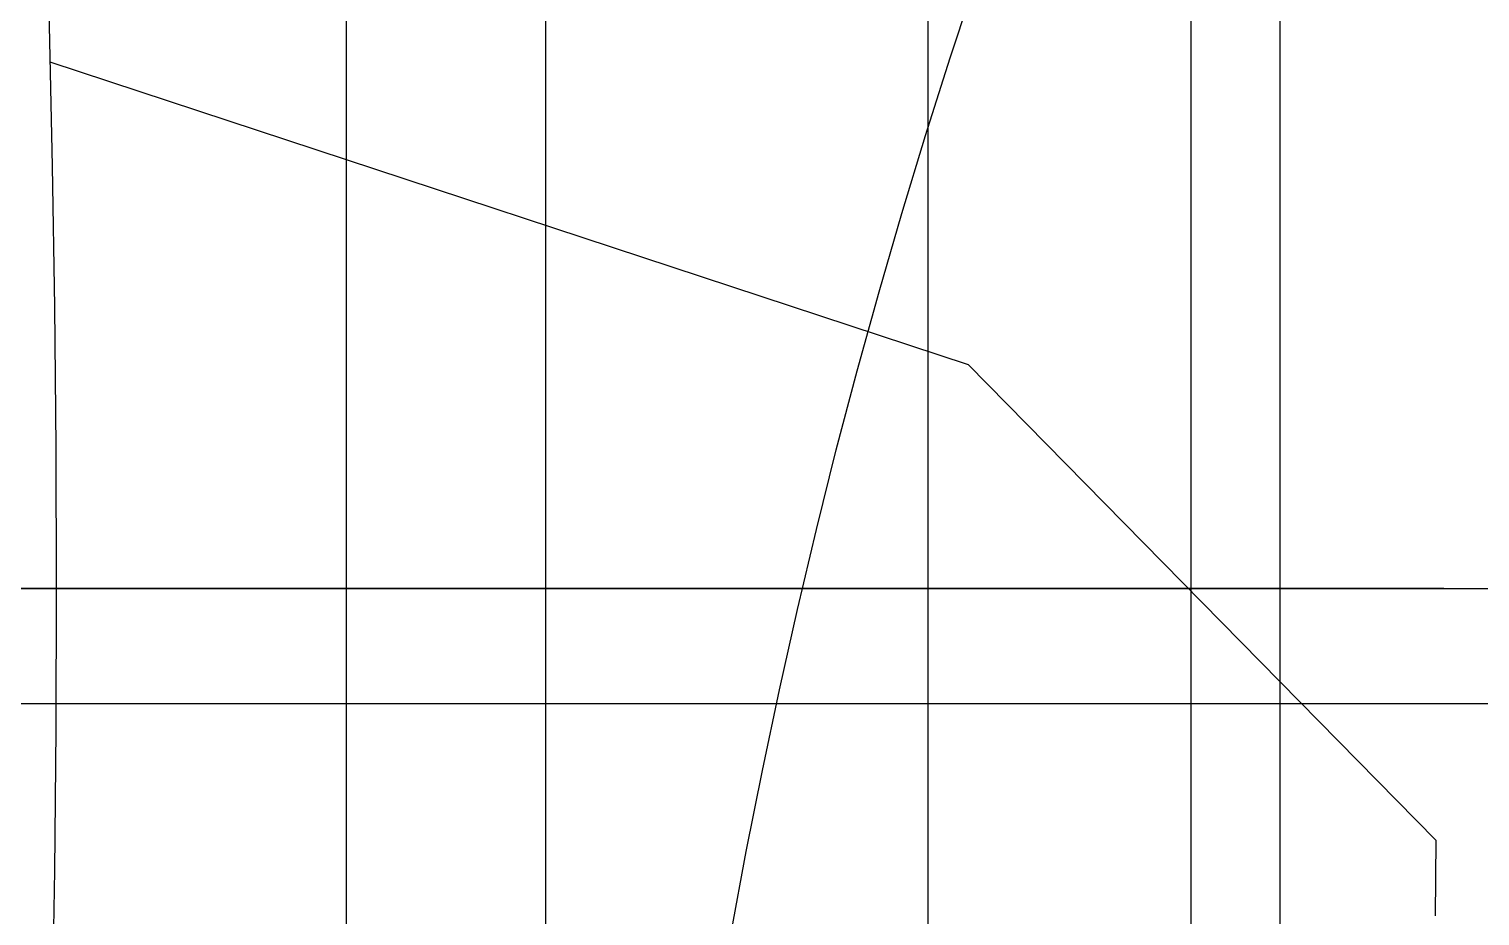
# Model space of a CAD drawing. Extents: x -381 to 213, y -63 to 250.
# Drawn here: x -55.6 to -51.437, y 11.679 to 14.223 of the extents above; entities that cross this region are included whole.
import ezdxf

# ---------------------------------------------------------------- set-up
doc = ezdxf.new("R2010")
doc.units = 0
doc.header["$MEASUREMENT"] = 0
doc.linetypes.add('K5LT_AXLED', pattern=[19.5, 15, -1.5, 1.5, -1.5])
doc.linetypes.add('K5LT_BASIC', pattern=[0])
doc.layers.add('Системный слой', color=7, linetype='Continuous')

# ---------------------------------------------------------------- blocks, each defined once
blk = doc.blocks.new('*U')
at = {"layer": 'Системный слой', "color": 5, "linetype": 'K5LT_BASIC'}
for p, q in [((43.4951, -22.1694), (43.4951, 21.8306)), ((-65.6167, 15.1792), (-65.6167, -3.8208)), ((11.6614, 1.9283), (11.6614, 9.4283)), ((11.9169, 1.9283), (11.9169, 9.4283)), ((160.5051, 5.2594), (160.5029, 5.0425)), ((160.5051, 5.2594), (160.5029, 5.0425))]:
    blk.add_line(p, q, dxfattribs=at)
at = {"layer": 'Системный слой', "color": 30, "linetype": 'K5LT_AXLED'}
for p, q in [((-54.1167, 5.6792), (-54.1167, 19.6792)), ((-54.1167, 5.6792), (-54.1167, 19.1792)), ((94.0125, 5.9821), (160.5273, 5.9821)), ((94.0125, 5.9821), (160.5273, 5.9821)), ((94.0125, 5.9815), (158.5466, 5.9815)), ((94.0125, 5.9815), (162.5091, 5.9815)), ((94.0125, 5.9815), (158.5466, 5.9815)), ((94.0125, 5.9815), (162.5091, 5.9815)), ((-54.1167, 5.6792), (-68.1167, 5.6792)), ((-54.1167, 5.6792), (-67.6167, 5.6792))]:
    blk.add_line(p, q, dxfattribs=at)
at = {"layer": 'Системный слой', "color": 5, "linetype": 'K5LT_BASIC'}
blk.add_lwpolyline([(156.5279, 7.492), (159.1628, 6.6236), (160.5051, 5.2594)], dxfattribs=at)
blk.add_lwpolyline([(156.5279, 7.492), (159.1628, 6.6236), (160.5051, 5.2594)], dxfattribs=at)
blk = doc.blocks.new('*F')
at = {"layer": 'Системный слой', "color": 5, "linetype": 'K5LT_BASIC'}
for centre, radius in [((94.0125, 5.9815), 62.5341), ((94.0125, 5.9815), 62.5341), ((-0.009, -0.1679), 21.15), ((29.0451, 1.3327), 19), ((-0.009, -0.1679), 19.8), ((-0.009, -0.1679), 8.5)]:
    blk.add_circle(centre, radius, dxfattribs=at)
at = {"layer": 'Системный слой'}
blk.add_blockref('*U', (0, 0), dxfattribs=at)
blk.add_blockref('*U', (0, 0), dxfattribs=at)
blk.add_blockref('*U', (0, 0), dxfattribs=at)
blk.add_blockref('*U', (0, 0), dxfattribs=at)
blk.add_blockref('*U', (0, 0), dxfattribs=at)
blk.add_blockref('*U', (0, 0), dxfattribs=at)
blk.add_blockref('*U', (0, 0), dxfattribs=at)
blk.add_blockref('*U', (0, 0), dxfattribs=at)
blk.add_blockref('*U', (0, 0), dxfattribs=at)
blk.add_blockref('*U', (0, 0), dxfattribs=at)
blk.add_blockref('*U', (0, 0), dxfattribs=at)
blk.add_blockref('*U', (0, 0), dxfattribs=at)
blk.add_blockref('*U', (0, 0), dxfattribs=at)
blk.add_blockref('*U', (0, 0), dxfattribs=at)
blk.add_blockref('*U', (0, 0), dxfattribs=at)
blk.add_blockref('*U', (0, 0), dxfattribs=at)
blk.add_blockref('*U', (0, 0), dxfattribs=at)
blk.add_blockref('*U', (0, 0), dxfattribs=at)
blk.add_blockref('*U', (0, 0), dxfattribs=at)
blk.add_blockref('*U', (0, 0), dxfattribs=at)
blk.add_blockref('*U', (0, 0), dxfattribs=at)
blk.add_blockref('*U', (0, 0), dxfattribs=at)
blk.add_blockref('*U', (0, 0), dxfattribs=at)
blk.add_blockref('*U', (0, 0), dxfattribs=at)
blk.add_blockref('*U', (0, 0), dxfattribs=at)
blk.add_blockref('*U', (0, 0), dxfattribs=at)
blk.add_blockref('*U', (0, 0), dxfattribs=at)
blk.add_blockref('*U', (0, 0), dxfattribs=at)
blk.add_blockref('*U', (0, 0), dxfattribs=at)
blk.add_blockref('*U', (0, 0), dxfattribs=at)
blk.add_blockref('*U', (0, 0), dxfattribs=at)
blk.add_blockref('*U', (0, 0), dxfattribs=at)
blk.add_blockref('*U', (0, 0), dxfattribs=at)
blk.add_blockref('*U', (0, 0), dxfattribs=at)
blk.add_blockref('*U', (0, 0), dxfattribs=at)
blk.add_blockref('*U', (0, 0), dxfattribs=at)
blk.add_blockref('*U', (0, 0), dxfattribs=at)
blk.add_blockref('*U', (0, 0), dxfattribs=at)
blk.add_blockref('*U', (0, 0), dxfattribs=at)
blk.add_blockref('*U', (0, 0), dxfattribs=at)
blk.add_blockref('*U', (0, 0), dxfattribs=at)
blk.add_blockref('*U', (0, 0), dxfattribs=at)
blk.add_blockref('*U', (0, 0), dxfattribs=at)
blk.add_blockref('*U', (0, 0), dxfattribs=at)
blk.add_blockref('*U', (0, 0), dxfattribs=at)
blk.add_blockref('*U', (0, 0), dxfattribs=at)
blk.add_blockref('*U', (0, 0), dxfattribs=at)
blk.add_blockref('*U', (0, 0), dxfattribs=at)
blk.add_blockref('*U', (0, 0), dxfattribs=at)
blk.add_blockref('*U', (0, 0), dxfattribs=at)
blk.add_blockref('*U', (0, 0), dxfattribs=at)
blk.add_blockref('*U', (0, 0), dxfattribs=at)
blk.add_blockref('*U', (0, 0), dxfattribs=at)
blk.add_blockref('*U', (0, 0), dxfattribs=at)
blk.add_blockref('*U', (0, 0), dxfattribs=at)
blk.add_blockref('*U', (0, 0), dxfattribs=at)
blk.add_blockref('*U', (0, 0), dxfattribs=at)
blk.add_blockref('*U', (0, 0), dxfattribs=at)
blk.add_blockref('*U', (0, 0), dxfattribs=at)
blk.add_blockref('*U', (0, 0), dxfattribs=at)
blk.add_blockref('*U', (0, 0), dxfattribs=at)
blk.add_blockref('*U', (0, 0), dxfattribs=at)
blk.add_blockref('*U', (0, 0), dxfattribs=at)
blk.add_blockref('*U', (0, 0), dxfattribs=at)
blk.add_blockref('*U', (0, 0), dxfattribs=at)
blk.add_blockref('*U', (0, 0), dxfattribs=at)
blk.add_blockref('*U', (0, 0), dxfattribs=at)
blk.add_blockref('*U', (0, 0), dxfattribs=at)
blk.add_blockref('*U', (0, 0), dxfattribs=at)
blk.add_blockref('*U', (0, 0), dxfattribs=at)
blk.add_blockref('*U', (0, 0), dxfattribs=at)
blk.add_blockref('*U', (0, 0), dxfattribs=at)
blk.add_blockref('*U', (0, 0), dxfattribs=at)
blk.add_blockref('*U', (0, 0), dxfattribs=at)
blk.add_blockref('*U', (0, 0), dxfattribs=at)
blk.add_blockref('*U', (0, 0), dxfattribs=at)
blk.add_blockref('*U', (0, 0), dxfattribs=at)
blk.add_blockref('*U', (0, 0), dxfattribs=at)
blk.add_blockref('*U', (0, 0), dxfattribs=at)
blk.add_blockref('*U', (0, 0), dxfattribs=at)
blk.add_blockref('*U', (0, 0), dxfattribs=at)
blk.add_blockref('*U', (0, 0), dxfattribs=at)
blk.add_blockref('*U', (0, 0), dxfattribs=at)
blk.add_blockref('*U', (0, 0), dxfattribs=at)
blk.add_blockref('*U', (0, 0), dxfattribs=at)
blk.add_blockref('*U', (0, 0), dxfattribs=at)
blk.add_blockref('*U', (0, 0), dxfattribs=at)
blk.add_blockref('*U', (0, 0), dxfattribs=at)
blk.add_blockref('*U', (0, 0), dxfattribs=at)
blk.add_blockref('*U', (0, 0), dxfattribs=at)
blk.add_blockref('*U', (0, 0), dxfattribs=at)
blk.add_blockref('*U', (0, 0), dxfattribs=at)
blk.add_blockref('*U', (0, 0), dxfattribs=at)
blk.add_blockref('*U', (0, 0), dxfattribs=at)
blk.add_blockref('*U', (0, 0), dxfattribs=at)
blk.add_blockref('*U', (0, 0), dxfattribs=at)
blk.add_blockref('*U', (0, 0), dxfattribs=at)
blk.add_blockref('*U', (0, 0), dxfattribs=at)
blk.add_blockref('*U', (0, 0), dxfattribs=at)
blk.add_blockref('*U', (0, 0), dxfattribs=at)
blk.add_blockref('*U', (0, 0), dxfattribs=at)
blk.add_blockref('*U', (0, 0), dxfattribs=at)
blk.add_blockref('*U', (0, 0), dxfattribs=at)
blk.add_blockref('*U', (0, 0), dxfattribs=at)
blk.add_blockref('*U', (0, 0), dxfattribs=at)
blk.add_blockref('*U', (0, 0), dxfattribs=at)
blk.add_blockref('*U', (0, 0), dxfattribs=at)
blk.add_blockref('*U', (0, 0), dxfattribs=at)
blk.add_blockref('*U', (0, 0), dxfattribs=at)
blk.add_blockref('*U', (0, 0), dxfattribs=at)
blk.add_blockref('*U', (0, 0), dxfattribs=at)
blk.add_blockref('*U', (0, 0), dxfattribs=at)
blk.add_blockref('*U', (0, 0), dxfattribs=at)
blk.add_blockref('*U', (0, 0), dxfattribs=at)
blk.add_blockref('*U', (0, 0), dxfattribs=at)
blk.add_blockref('*U', (0, 0), dxfattribs=at)
blk.add_blockref('*U', (0, 0), dxfattribs=at)
blk.add_blockref('*U', (0, 0), dxfattribs=at)
blk.add_blockref('*U', (0, 0), dxfattribs=at)
blk.add_blockref('*U', (0, 0), dxfattribs=at)
blk.add_blockref('*U', (0, 0), dxfattribs=at)
blk.add_blockref('*U', (0, 0), dxfattribs=at)
blk.add_blockref('*U', (0, 0), dxfattribs=at)
blk.add_blockref('*U', (0, 0), dxfattribs=at)
blk.add_blockref('*U', (0, 0), dxfattribs=at)
blk.add_blockref('*U', (0, 0), dxfattribs=at)
blk.add_blockref('*U', (0, 0), dxfattribs=at)
blk.add_blockref('*U', (0, 0), dxfattribs=at)
blk.add_blockref('*U', (0, 0), dxfattribs=at)
blk.add_blockref('*U', (0, 0), dxfattribs=at)
blk.add_blockref('*U', (0, 0), dxfattribs=at)
blk.add_blockref('*U', (0, 0), dxfattribs=at)
blk.add_blockref('*U', (0, 0), dxfattribs=at)
blk.add_blockref('*U', (0, 0), dxfattribs=at)
blk.add_blockref('*U', (0, 0), dxfattribs=at)
blk.add_blockref('*U', (0, 0), dxfattribs=at)
blk.add_blockref('*U', (0, 0), dxfattribs=at)
blk.add_blockref('*U', (0, 0), dxfattribs=at)
blk.add_blockref('*U', (0, 0), dxfattribs=at)
blk.add_blockref('*U', (0, 0), dxfattribs=at)
blk.add_blockref('*U', (0, 0), dxfattribs=at)
blk.add_blockref('*U', (0, 0), dxfattribs=at)
blk.add_blockref('*U', (0, 0), dxfattribs=at)
blk.add_blockref('*U', (0, 0), dxfattribs=at)
blk.add_blockref('*U', (0, 0), dxfattribs=at)
blk.add_blockref('*U', (0, 0), dxfattribs=at)
blk.add_blockref('*U', (0, 0), dxfattribs=at)
blk.add_blockref('*U', (0, 0), dxfattribs=at)
blk.add_blockref('*U', (0, 0), dxfattribs=at)
blk.add_blockref('*U', (0, 0), dxfattribs=at)
blk.add_blockref('*U', (0, 0), dxfattribs=at)
blk.add_blockref('*U', (0, 0), dxfattribs=at)
blk.add_blockref('*U', (0, 0), dxfattribs=at)
blk.add_blockref('*U', (0, 0), dxfattribs=at)
blk.add_blockref('*U', (0, 0), dxfattribs=at)
blk.add_blockref('*U', (0, 0), dxfattribs=at)
blk.add_blockref('*U', (0, 0), dxfattribs=at)
blk.add_blockref('*U', (0, 0), dxfattribs=at)
blk.add_blockref('*U', (0, 0), dxfattribs=at)
blk.add_blockref('*U', (0, 0), dxfattribs=at)
blk.add_blockref('*U', (0, 0), dxfattribs=at)
blk.add_blockref('*U', (0, 0), dxfattribs=at)
blk.add_blockref('*U', (0, 0), dxfattribs=at)
blk.add_blockref('*U', (0, 0), dxfattribs=at)
blk.add_blockref('*U', (0, 0), dxfattribs=at)
blk.add_blockref('*U', (0, 0), dxfattribs=at)
blk.add_blockref('*U', (0, 0), dxfattribs=at)
blk.add_blockref('*U', (0, 0), dxfattribs=at)
blk.add_blockref('*U', (0, 0), dxfattribs=at)
blk.add_blockref('*U', (0, 0), dxfattribs=at)
blk.add_blockref('*U', (0, 0), dxfattribs=at)
blk.add_blockref('*U', (0, 0), dxfattribs=at)
blk.add_blockref('*U', (0, 0), dxfattribs=at)
blk.add_blockref('*U', (0, 0), dxfattribs=at)
blk.add_blockref('*U', (0, 0), dxfattribs=at)
blk.add_blockref('*U', (0, 0), dxfattribs=at)
blk.add_blockref('*U', (0, 0), dxfattribs=at)
blk.add_blockref('*U', (0, 0), dxfattribs=at)
blk.add_blockref('*U', (0, 0), dxfattribs=at)
blk.add_blockref('*U', (0, 0), dxfattribs=at)
blk.add_blockref('*U', (0, 0), dxfattribs=at)
blk.add_blockref('*U', (0, 0), dxfattribs=at)
blk.add_blockref('*U', (0, 0), dxfattribs=at)
blk.add_blockref('*U', (0, 0), dxfattribs=at)
blk.add_blockref('*U', (0, 0), dxfattribs=at)
blk.add_blockref('*U', (0, 0), dxfattribs=at)
blk.add_blockref('*U', (0, 0), dxfattribs=at)
blk.add_blockref('*U', (0, 0), dxfattribs=at)
blk.add_blockref('*U', (0, 0), dxfattribs=at)
blk.add_blockref('*U', (0, 0), dxfattribs=at)
blk.add_blockref('*U', (0, 0), dxfattribs=at)
blk.add_blockref('*U', (0, 0), dxfattribs=at)
blk.add_blockref('*U', (0, 0), dxfattribs=at)
blk.add_blockref('*U', (0, 0), dxfattribs=at)
blk.add_blockref('*U', (0, 0), dxfattribs=at)
blk.add_blockref('*U', (0, 0), dxfattribs=at)
blk.add_blockref('*U', (0, 0), dxfattribs=at)
blk.add_blockref('*U', (0, 0), dxfattribs=at)
blk.add_blockref('*U', (0, 0), dxfattribs=at)
blk.add_blockref('*U', (0, 0), dxfattribs=at)
blk.add_blockref('*U', (0, 0), dxfattribs=at)
blk.add_blockref('*U', (0, 0), dxfattribs=at)
blk.add_blockref('*U', (0, 0), dxfattribs=at)
blk.add_blockref('*U', (0, 0), dxfattribs=at)
blk.add_blockref('*U', (0, 0), dxfattribs=at)
blk.add_blockref('*U', (0, 0), dxfattribs=at)
blk.add_blockref('*U', (0, 0), dxfattribs=at)

msp = doc.modelspace()

# ---------------------------------------------------------------- block references
at = {"layer": 'Системный слой'}
for name, p in [('*F', (-96.5151, 28.7405)), ('*F', (-63.9267, 6.9347)), ('*F', (-212.0681, 6.6367)), ('*F', (10.9271, 6.6087)), ('*U', (0, 0)), ('*U', (0, 0)), ('*U', (0, 0)), ('*U', (0, 0)), ('*U', (0, 0)), ('*U', (0, 0)), ('*U', (0, 0)), ('*U', (0, 0)), ('*U', (0, 0)), ('*U', (0, 0)), ('*U', (0, 0)), ('*U', (0, 0)), ('*U', (0, 0)), ('*U', (0, 0))]:
    msp.add_blockref(name, p, dxfattribs=at)

doc.saveas('drawing.dxf')
